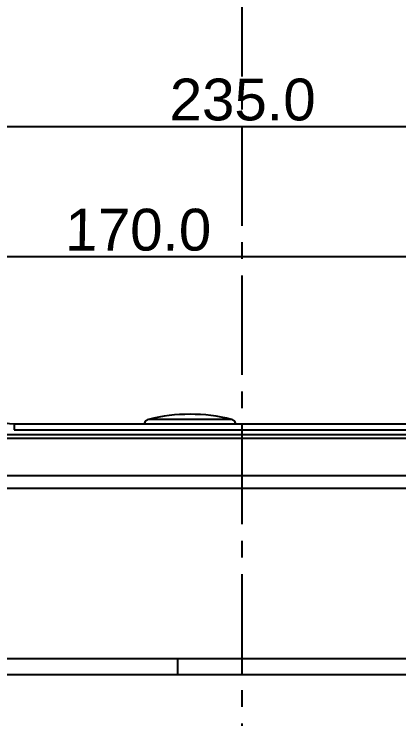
# Model space of a CAD drawing. Extents: x -329 to 5579, y -1951 to 3105.
# Drawn here: x 3010.4 to 3047.2, y -1672.7 to -1605.2 of the extents above; entities that cross this region are included whole.
import ezdxf

# ---------------------------------------------------------------- set-up
doc = ezdxf.new("R2010")
doc.units = 0
doc.header["$PDMODE"] = 3
doc.header["$PDSIZE"] = 1.5
doc.linetypes.add('CENTER', pattern=[17.8, 10.75, -2.35, 2.35, -2.35])
doc.linetypes.add('CENTER2', pattern=[28.575, 19.05, -3.175, 3.175, -3.175])
doc.layers.get('DEFPOINTS').update_dxf_attribs({"linetype": 'CONTINUOUS'})
for name, color, linetype in [('3', 112, 'CENTER'), ('BUTTON_PUSH9DXF_CONTINUOUS', 7, 'CONTINUOUS'), ('DIM', 1, 'CONTINUOUS'), ('FND_CLA3220-DXF_CONTINUOUS', 7, 'CONTINUOUS'), ('PANEL_LT-SPIDXF_CONTINUOUS', 7, 'CONTINUOUS'), ('PANEL_TOP130DXF_CONTINUOUS', 7, 'CONTINUOUS'), ('TOP_CASE-90ADXF_CONTINUOUS', 7, 'CONTINUOUS')]:
    doc.layers.add(name, color=color, linetype=linetype)
doc.styles.add('OMI-1', font='arial.ttf', dxfattribs={"oblique": 1})
doc.dimstyles.new('1', dxfattribs={"dimtxt": 4, "dimasz": 2.5, "dimexe": 0.8, "dimexo": 0.3, "dimgap": 0.5, "dimtad": 1, "dimtoh": 1, "dimdec": 1, "dimzin": 0, "dimtxsty": 'OMI-1', "dimcen": 0, "dimclrd": 256, "dimclre": 256, "dimclrt": 256, "dimazin": 3, "dimtfac": 0.8, "dimtdec": 1, "dimtix": 1, "dimtmove": 0, "dimatfit": 3, "dimtolj": 1, "dimtzin": 0})

# ---------------------------------------------------------------- blocks, each defined once
blk = doc.blocks.new('*D7094')
at = {"layer": 'DEFPOINTS', "color": 0}
for p in [(3149.7, -1615.952), (2914.7, -1650.602), (3149.7, -1650.602)]:
    blk.add_point(p, dxfattribs=at)
at = {"layer": 'DIM'}
for p, q in [((2914.7, -1650.302), (2914.7, -1615.152)), ((3149.7, -1650.302), (3149.7, -1615.152)), ((2917.2, -1615.952), (3147.2, -1615.952))]:
    blk.add_line(p, q, dxfattribs=at)
for points in [[(2917.2, -1615.536), (2917.2, -1616.369), (2914.7, -1615.952)], [(3147.2, -1616.369), (3147.2, -1615.536), (3149.7, -1615.952)]]:
    blk.add_solid(points, dxfattribs=at)
at = {"layer": 'DIM', "insert": (3032.2, -1613.409), "char_height": 4, "attachment_point": 5, "style": 'OMI-1'}
blk.add_mtext('\\A1;235.0', dxfattribs=at)
blk = doc.blocks.new('*D7096')
at = {"layer": 'DEFPOINTS', "color": 0}
for p in [(3107.214, -1628.407), (2937.2, -1649.402), (3107.214, -1649.402)]:
    blk.add_point(p, dxfattribs=at)
at = {"layer": 'DIM'}
for p, q in [((2937.2, -1649.102), (2937.2, -1627.607)), ((3107.214, -1649.102), (3107.214, -1627.607)), ((2939.7, -1628.407), (3104.714, -1628.407))]:
    blk.add_line(p, q, dxfattribs=at)
for points in [[(2939.7, -1627.99), (2939.7, -1628.823), (2937.2, -1628.407)], [(3104.714, -1628.823), (3104.714, -1627.99), (3107.214, -1628.407)]]:
    blk.add_solid(points, dxfattribs=at)
at = {"layer": 'DIM', "insert": (3022.207, -1625.864), "char_height": 4, "attachment_point": 5, "style": 'OMI-1'}
blk.add_mtext('\\A1;170.0', dxfattribs=at)

msp = doc.modelspace()

# ---------------------------------------------------------------- linework, layer by layer
at = {"layer": '3', "linetype": 'CENTER2', "ltscale": 0.5}
msp.add_line((3032.2, -1882.628), (3032.2, -1444.182), dxfattribs=at)
at = {"layer": 'BUTTON_PUSH9DXF_CONTINUOUS', "color": 7, "linetype": 'CONTINUOUS'}
msp.add_line((3031.162, -1643.987), (3023.238, -1643.987), dxfattribs=at)
for centre, radius, start, end in [((3027.2, -1659.935), 16.433, 76.04814, 103.95186), ((3023.383, -1644.569), 0.6, 103.95186, 163.82106), ((3031.018, -1644.569), 0.6, 16.17894, 76.04814)]:
    msp.add_arc(centre, radius, start, end, dxfattribs=at)
at = {"layer": 'FND_CLA3220-DXF_CONTINUOUS', "color": 7, "linetype": 'CONTINUOUS'}
msp.add_line((3026, -1666.902), (3026, -1668.402), dxfattribs=at)
at = {"layer": 'PANEL_LT-SPIDXF_CONTINUOUS', "color": 7, "linetype": 'CONTINUOUS'}
msp.add_line((2978.2, -1668.402), (3086.2, -1668.402), dxfattribs=at)
at = {"layer": 'PANEL_TOP130DXF_CONTINUOUS', "color": 7, "linetype": 'CONTINUOUS'}
for p, q in [((3148.5, -1649.402), (2915.9, -1649.402)), ((3149.7, -1650.602), (2914.7, -1650.602)), ((3085.2, -1666.902), (2977.218, -1666.902))]:
    msp.add_line(p, q, dxfattribs=at)
at = {"layer": 'TOP_CASE-90ADXF_CONTINUOUS', "color": 7, "linetype": 'CONTINUOUS'}
for p, q in [((3010.363, -1644.402), (3010.363, -1644.995)), ((3010.363, -1644.402), (3106.003, -1644.402)), ((2940.386, -1645.432), (3104.029, -1645.432)), ((3010.363, -1644.995), (3104.043, -1644.995)), ((2940.386, -1645.787), (3104.029, -1645.787))]:
    msp.add_line(p, q, dxfattribs=at)
msp.add_arc((3010.363, -1639.402), 5, 189.59407, 270, dxfattribs=at)

# ---------------------------------------------------------------- dimensions: what is measured, and where the dimension line sits
at = {"layer": 'DIM'}
for base, p1, p2, picture, middle in [((3149.7, -1615.952), (2914.7, -1650.602), (3149.7, -1650.602), '*D7094', (3032.2, -1613.409)), ((3107.214, -1628.407), (2937.2, -1649.402), (3107.214, -1649.402), '*D7096', (3022.207, -1625.864))]:
    dim = msp.add_linear_dim(base=base, p1=p1, p2=p2, dimstyle='1', dxfattribs=at)
    dim.commit()
    dim.dimension.update_dxf_attribs({"geometry": picture, "text_midpoint": middle})

doc.saveas('drawing.dxf')
